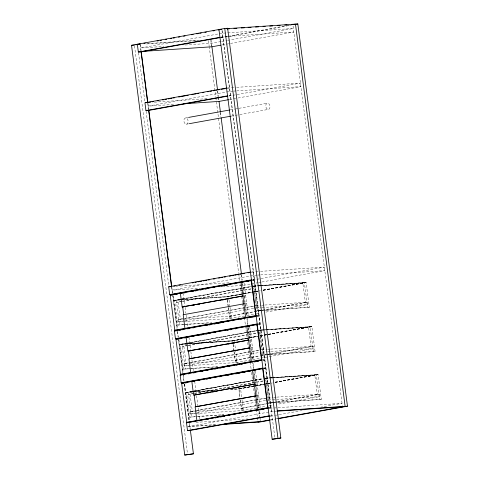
<?xml version="1.0" encoding="UTF-8"?>
<svg xmlns="http://www.w3.org/2000/svg" width="479" height="479" viewBox="0 0 479 479"><rect width="100%" height="100%" fill="white"/><g stroke="black" fill="none" stroke-linecap="round" stroke-linejoin="round"><path stroke-width="0.36" stroke-dasharray="2.4 1.8" d="M220.729 37.099L228.896 36.308M220.621 37.518L222.831 37.123L220.669 37.266M220.801 37.596L227.387 36.404M228.118 36.272L286.687 25.692M287.418 25.561L289.615 25.165M220.957 37.835L227.543 36.644M228.279 36.512L291.238 25.142M220.981 41.553L211.473 43.272L183.858 45.104M221.711 41.422L226.83 40.499M227.561 40.368L293.364 28.483L222.466 33.195L140.575 47.984L163.71 46.445M222.166 44.936L293.825 31.991L229.639 36.26M227.214 88.25L234.039 87.531M228.962 95.926L230.429 95.656L228.992 95.752M228.806 96.057L300.459 83.112L234.788 87.477M229.261 99.566L237.303 98.117M238.039 97.985L300.92 86.627L236.734 90.89M185.595 117.96L187.792 117.565M230.201 109.907L235.315 108.978M236.045 108.847L238.243 108.452M238.973 108.32L267.492 103.171M186.409 124.205A3.155 2.09 79.8 0 0 187.612 119.403A3.155 2.09 79.8 0 0 183.99 119.642A3.155 2.09 79.8 0 0 186.409 124.205L188.6 123.81M231.01 116.152L239.051 114.697M239.781 114.565L268.3 109.416A3.155 2.09 79.8 0 0 269.503 104.614A3.155 2.09 79.8 0 0 265.881 104.853A3.155 2.09 79.8 0 0 268.3 109.416M251.265 272.222L254.954 271.725M252.714 279.952L254.181 279.682L253.169 271.88L251.732 271.976M252.702 280.053L324.361 267.114L258.684 271.479M252.661 280.556L254.115 280.293L258.678 315.416L257.223 315.679M258.277 282.646L242.925 285.418L220.532 286.903M259.007 282.514L261.205 282.113M261.935 281.981L324.816 270.629L260.636 274.892M183.643 324.648L177.751 325.043L174.53 300.261L179.948 299.279M180.685 299.147L250.595 286.526M259.702 285.55L252.068 286.256L257.223 285.915M250.691 286.687L174.548 300.375L226.866 296.902L260.253 290.873M181.535 299.291L177.841 299.842M182.271 299.159L241.877 288.394M242.613 288.262L252.182 286.538M181.727 301.357L176.577 302.285L181.822 301.519M182.463 301.225L252.367 288.598M182.559 301.387L253.942 288.496L256.169 305.668L178.805 319.457M241.009 294.046L227.04 296.693L243.23 293.765M243.949 293.513L252.78 291.921M253.517 291.789L257.93 290.993M263.085 290.058L302.818 282.885L305.357 302.399L306.925 302.291M243.967 293.633L257.947 291.106M263.097 290.178L302.836 282.999M241.841 294.076L226.854 296.782L227.148 299.076M242.578 293.944L260.235 290.753M263.181 290.22L306.129 282.466L309.35 307.249L264.127 310.452M263.199 290.34L306.147 282.58L260.456 285.622M243.53 296.184L245.727 295.788L242.847 295.98M244.547 303.991L246.739 303.596L243.859 303.788M182.954 321.613L178.529 321.906L178.224 319.565L256.169 305.668M178.529 321.906L184.391 320.846M185.128 320.714L255.487 308.009M177.751 325.043L184.649 324.385M228.435 307.41L229.561 316.086L305.357 302.399M183.385 319.218L230.549 316.086L307.506 302.189L307.805 304.53L265.3 312.206M183.691 321.559L230.854 318.427L244.045 316.044M246.978 315.517L255.774 313.925M256.505 313.793L260.169 313.134M256.69 316.374L258.899 315.978L259.911 323.78L257.708 324.181M258.391 324.654L259.84 324.391L264.402 359.513L262.953 359.777M217.376 366.884L183.475 369.141L180.26 344.359L185.678 343.377M186.415 343.245L257.055 330.486M262.486 329.845L257.792 330.354L310.117 326.876L313.332 351.658L315.074 351.341L311.859 326.564L263.222 329.797M187.265 343.389L183.571 343.94M188.002 343.257L259.361 330.253M187.457 345.455L182.301 346.383L187.552 345.616M188.193 345.323L246.326 334.821M249.266 334.294L258.097 332.695M188.289 345.485L246.422 334.983M249.367 334.45L258.193 332.857M259.247 335.887L232.752 340.671L233.129 343.563M259.977 335.755L308.548 326.983L311.081 346.497L312.649 346.389M232.77 340.785L259.259 336.001M259.995 335.869L308.56 327.097M186.888 343.916L232.578 340.88L257.133 336.444M260.079 335.917L311.859 326.564M262.498 329.959L259.552 330.157L180.272 344.473L232.596 341L257.151 336.563M260.091 336.03L311.877 326.678L263.234 329.911M249.99 340.15L251.451 339.886L248.577 340.078M251.002 347.958L252.463 347.694L249.589 347.886M188.678 365.711L184.259 366.004L183.954 363.663L260.325 349.868M184.535 363.555L189.78 362.789M190.516 362.651L258.953 350.293M184.259 366.004L250.954 353.957M251.685 353.825L261.211 352.101M183.475 369.141L190.379 368.483M234.159 351.508L235.285 360.184L259.57 355.795M262.516 355.262L267.665 354.334M268.402 354.203L311.081 346.497M189.109 363.316L236.279 360.184L259.732 355.945M260.462 355.813L265.594 354.891M270.707 353.963L313.23 346.287L313.535 348.628L236.578 362.525L189.415 365.657M263.157 360.34L264.624 360.076L265.641 367.878L264.168 368.147M264.115 368.752L265.57 368.489L270.635 407.515L269.186 407.779M194.869 416.796L189.708 417.137L186.493 392.361L191.911 391.379M192.648 391.247L262.558 378.62M271.665 377.65L264.025 378.356L269.186 378.015M191.929 391.499L186.505 392.475L212.299 390.762M192.666 391.361L262.57 378.739M193.48 391.277L189.816 392.056L193.498 391.391M194.217 391.139L253.822 380.38M254.559 380.242L262.654 378.781M194.234 391.259L252.367 380.757M255.307 380.23L262.666 378.901M193.69 393.457L188.534 394.385L193.785 393.618M194.426 393.319L264.33 380.697M194.522 393.481L265.899 380.589L268.132 397.762L257.828 399.624M254.984 384.38L257.181 383.984L254.301 384.176M255.175 385.745L238.985 388.673L240.111 397.342M255.912 385.613L269.893 383.086M275.042 382.158L314.781 374.979L317.314 394.492L318.882 394.391M239.003 388.786L255.193 385.864M255.93 385.733L269.911 383.206M275.06 382.278L314.799 375.099M253.804 386.176L238.811 388.882L240.147 399.151M254.541 386.038L269.988 383.248M275.144 382.32L318.092 374.56L321.313 399.342L276.09 402.546M253.816 386.29L238.829 388.996L230.722 389.535M254.553 386.158L272.216 382.966M275.156 382.44L318.11 374.68L272.419 377.715M256.505 396.091L258.702 395.69L255.822 395.882M194.911 413.706L190.492 414L190.187 411.659L255.415 399.881M256.151 399.749L268.132 397.762M190.768 411.557L196.019 410.784M196.755 410.653L257.091 399.755M190.492 414L196.354 412.946M197.085 412.808L267.444 400.103M189.708 417.137L196.612 416.479M240.488 400.234L241.524 408.18L276.844 401.803M277.581 401.671L317.314 394.492M190.187 411.659L242.512 408.186L319.463 394.283L319.768 396.624L277.263 404.306M195.648 413.658L242.817 410.527L257.474 407.874M258.205 407.743L266.27 406.288M269.198 405.761L272.132 405.228M268.773 408.252L270.976 407.851L268.821 407.994M269.689 408.288L342.048 403.312L320.846 407.138M187.756 426.675L274.222 411.06M269.785 416.053L271.994 415.658L269.833 415.802M270.39 416.251L275.509 415.329M276.239 415.197L278.437 414.796M279.167 414.664L304.027 410.174M270.443 419.838L274.503 419.101M274.838 419.041L277.431 418.574M270.599 420.077L275.724 419.149M147.532 43.583L199.024 40.164M146.412 43.954L197.905 40.535M227.262 87.998L229.417 87.855M233.004 91.142L230.022 91.339L148.125 106.128L174.248 104.392M233.752 91.094L235.991 90.944M154.388 102.171L207.377 98.65M255.702 271.677L257.942 271.527M256.9 275.144L253.918 275.341L172.027 290.13L199.635 288.292M257.648 275.09L259.887 274.94M252.744 279.778L254.181 279.682M252.678 280.389L254.115 280.293M176.044 286.316L177.541 286.22M180.523 286.023L229.034 282.796M260.438 285.502L306.129 282.466M253.822 286.059L259.72 285.67M257.959 285.867L260.175 285.718M260.911 285.67L304.387 282.778L307.608 307.56M253.553 286.274L258.714 285.933M259.45 285.885L261.66 285.735M262.396 285.688L304.404 282.897M179.954 299.698L176.272 299.944L179.493 324.726M180.691 299.65L228.597 296.471L228.968 299.357M174.53 300.261L228.609 296.585M255.918 305.614L261.079 305.273M261.815 305.225L264.025 305.075M264.761 305.027L307.506 302.189M256.223 307.955L261.378 307.614M262.115 307.566L307.805 304.53M309.35 307.249L257.025 310.721L253.81 285.945M255.283 311.039L263.39 310.5M229.561 316.086L231.129 315.978M178.224 319.565L182.649 319.271M256.516 315.559L258.678 315.416M256.738 316.122L258.899 315.978M185.385 324.337L211.916 322.571M184.379 324.6L209.437 322.936M257.756 323.924L259.911 323.78M258.403 324.487L259.84 324.391M258.546 330.42L310.129 326.995M182.014 344.161L234.339 340.683M180.26 344.359L186.151 343.964M261.648 349.712L266.803 349.371M267.539 349.323L269.749 349.173M270.491 349.125L313.23 346.287M261.947 352.053L267.108 351.712M267.845 351.664L270.054 351.514M270.791 351.466L313.535 348.628M267.174 354.526L262.755 354.819L259.534 330.043M267.911 354.478L270.126 354.328M270.863 354.28L315.074 351.341M261.013 355.137L266.168 354.795M266.905 354.741L269.12 354.598M269.857 354.55L313.332 351.658M235.285 360.184L236.86 360.076M183.954 363.663L188.373 363.369M262.965 359.609L264.402 359.513M263.187 360.172L264.624 360.076M191.115 368.435L217.646 366.669M264.198 367.974L265.641 367.878M264.133 368.585L265.57 368.489M272.401 377.602L318.092 374.56M265.785 378.159L271.683 377.763M269.922 377.961L272.132 377.817M272.868 377.769L316.35 374.877L319.571 399.66M265.516 378.374L270.677 378.033M271.413 377.985L273.623 377.835M274.359 377.787L316.368 374.997M191.917 391.798L188.235 392.044L191.45 416.826M192.654 391.75L215.502 390.229M233.926 389.008L240.554 388.565L241.889 398.839M186.493 392.361L212.568 390.547M213.305 390.493L215.514 390.349M230.255 389.367L240.572 388.685M267.881 397.714L273.036 397.372M273.772 397.319L275.988 397.175M276.724 397.127L319.463 394.283M268.186 400.055L319.768 396.624M321.313 399.342L268.988 402.821L265.767 378.039M267.246 403.138L275.353 402.599M241.524 408.18L243.093 408.078M268.479 407.659L270.635 407.515M197.348 416.431L223.879 414.67M276.084 411.239L271.605 411.533L221.963 29.291M197.815 416.598L220.663 415.083M221.4 415.03L223.609 414.886M195.977 422.364L247.469 418.945M215.831 424.586L189.714 426.322L189.139 421.879M187.846 426.747L214.712 424.963M293.052 26.058L342.323 405.42M221.999 30.734L274.838 437.59M259.666 332.594L261.899 349.766M244.045 282.849L248.326 315.817M249.775 326.947L254.056 359.915M255.499 371.045L260.378 408.635M210.97 39.368L211.928 46.78M217.7 91.226L218.376 96.411M218.472 97.147L218.951 100.853M220.49 112.703L220.975 116.409M241.56 274.934L242.236 280.125M242.619 283.083L246.948 316.421M247.044 317.164L248.008 324.57M248.391 327.534L252.625 360.124M253.014 363.088L253.78 369.016M253.876 369.758L258.882 408.276M259.265 411.239L259.935 416.425M260.037 417.167L260.426 420.209M210.802 40.422L211.574 46.349M217.346 90.8L218.119 96.722M218.214 97.465L218.598 100.428M220.136 112.278L220.711 116.726M241.206 274.509L241.979 280.437M242.458 284.143L246.499 315.254M246.978 318.96L247.751 324.888M248.134 327.846L250.637 347.107M250.733 347.85L252.367 360.442M252.463 361.184L253.427 368.591M253.906 372.297L258.618 408.593M259.007 411.557L260.259 421.185M208.449 40.583L209.125 45.768M209.221 46.505L215.76 96.878M215.855 97.62L238.662 273.186M238.758 273.928L239.62 280.592M240.009 283.556L241.548 295.411M241.644 296.154L242.506 302.818M242.602 303.56L244.338 316.894M244.434 317.631L245.392 325.043M245.493 325.78L250.11 361.34M250.206 362.082L251.17 369.489M251.553 372.452L252.996 383.565M253.092 384.302L254.439 394.672M254.535 395.414L256.265 408.749M256.361 409.491L257.325 416.898M257.421 417.64L257.804 420.604M229.064 300.082L229.932 306.74M230.004 307.308L231.722 320.523M237.446 364.621L234.321 340.563L182.002 344.042L185.217 368.824M241.967 399.408L243.679 412.623M230.549 316.086L230.854 318.427M236.279 360.184L236.578 362.525M242.512 408.186L242.817 410.527M227.495 300.183L228.339 306.692M233.219 344.281L234.069 350.79M227.244 299.8L228.19 307.057M228.279 307.781L229.98 320.84M233.063 344.623L233.914 351.155M234.009 351.879L235.704 364.938M240.242 399.881L241.937 412.934M183.259 293.094L185.062 306.997M185.122 307.458L185.864 313.134M186.139 315.278L187.63 326.78M188.983 337.192L190.792 351.095M190.852 351.556L193.45 371.578M194.713 381.29L196.3 393.51M196.582 395.678L199.593 418.874M178.146 302.183L180.373 319.355M183.87 346.281L186.103 363.453M190.109 394.283L192.336 411.449M173.188 295.663L177.464 328.588M178.918 339.755L183.194 372.686M184.643 383.859L189.427 420.676M140.305 44.763L141.227 51.858M147.909 103.302L148.682 109.26M171.781 287.095L172.548 293.022M172.931 295.986L177.17 328.588M177.553 331.552L178.224 336.737M178.613 339.701L183.134 374.524M183.229 375.267L184.002 381.194M184.385 384.158L189.391 422.688M189.468 423.298L190.259 429.358M140.072 44.08L141.03 51.492M147.76 103.32L148.538 109.272M171.626 287.059L172.494 293.723M172.59 294.465L177.014 328.54M177.386 331.426L178.17 337.432M178.266 338.168L182.786 372.985M182.882 373.728L183.852 381.2M184.229 384.098L189.037 421.137M138.515 52.702L144.862 101.59M146.113 111.224L168.722 285.304M134.503 45.846L187.529 454.116"/><path stroke-width="0.72" d="M190.355 430.1L193.432 453.811L184.744 455.05L131.527 45.295L224.747 28.459L227.621 28.267L280.844 438.022L272.156 439.261L218.939 29.506L221.813 29.315M135.856 44.84L137.311 44.577M138.76 44.313L140.215 44.056L137.335 44.248L138.347 52.049L141.227 51.858L219.891 37.655M143.892 43.391L145.359 43.122M157.124 41.002L158.591 40.733M160.064 40.47L161.531 40.206M165.207 39.541L166.68 39.272M170.356 38.613L171.823 38.344M173.296 38.081L174.763 37.811M178.439 37.152L179.912 36.883M183.589 36.218L185.056 35.955M191.672 34.757L193.145 34.494M196.821 33.829L198.288 33.566M199.761 33.302L201.234 33.033M204.904 32.368L206.377 32.105M212.993 30.907L214.466 30.644M218.143 29.979L219.61 29.716M226.172 28.53L227.621 28.267M138.347 52.049L219.951 37.314M292.543 24.633L295.471 24.106L345.12 406.348L277.766 418.514M296.363 24.213L297.824 23.95L347.473 406.192L277.922 418.754M143.269 51.349L211.928 46.78L220.705 45.2M226.543 88.046L144.939 102.781L145.951 110.589L148.831 110.398L227.489 96.189M145.658 102.734L150.759 102.057M152.059 101.823L153.699 101.53M157.375 100.865L158.842 100.602M162.519 99.937L163.992 99.668M165.219 99.446L166.68 99.183M168.147 98.919L169.608 98.656M170.608 98.476L172.075 98.207M173.26 97.997L174.727 97.728M178.691 97.015L180.164 96.746M181.307 96.542L185.307 95.818M186.421 95.62L188.247 95.291M191.923 94.626L193.396 94.357M194.468 94.165L195.929 93.902M197.073 93.692L198.857 93.375M202.509 92.71L203.97 92.447M207.629 91.788L209.089 91.525M210.305 91.303L211.772 91.04M213.245 90.776L214.718 90.507M215.67 90.333L217.131 90.07M218.388 89.842L219.861 89.579M221.334 89.316L225.178 88.621M145.951 110.589L227.555 95.848M228.531 99.698L219.023 101.416L183.206 103.799M188.522 117.433L229.465 110.038M189.331 123.678L230.279 116.283M251.978 280.083L172.584 294.423L169.704 294.615L168.692 286.807L250.295 272.072M173.763 286.22L175.242 285.951M178.883 285.298L180.391 285.023M192.151 282.897L193.624 282.634M194.965 282.388L196.426 282.125M197.893 281.862L201.707 281.173M203.012 280.939L206.856 280.245M208.126 280.011L209.796 279.712M213.472 279.047L214.945 278.784M218.616 278.119L220.089 277.856M221.286 277.634L222.753 277.371M224.214 277.107L225.675 276.844M229.333 276.185L230.794 275.922M231.854 275.73L233.716 275.395M234.794 275.197L236.261 274.934M237.374 274.73L238.835 274.467M239.937 274.269L241.41 274.006M242.494 273.808L244.35 273.473M248.026 272.808L249.493 272.545M169.704 294.615L251.307 279.874M170.219 295.118L251.236 280.484L255.798 315.607L174.775 330.241L170.219 295.118L172.374 294.974M175.997 294.405L177.452 294.142M183.99 292.962L185.451 292.699M192.031 291.507L193.498 291.244M194.959 290.981L196.42 290.717M200.078 290.052L201.539 289.789M205.198 289.13L206.659 288.867M213.239 287.675L214.7 287.412M221.28 286.226L222.747 285.963M224.208 285.7L227.866 285.035M229.327 284.771L230.788 284.508M234.447 283.849L235.907 283.586M247.583 281.478L249.032 281.215M250.487 280.951L251.936 280.688M182.541 293.142L180.379 293.286L182.152 306.943L242.847 295.98M243.368 295.944L182.679 306.907L183.691 314.715M193.073 305.297L194.54 305.033M198.192 304.375L199.659 304.111M219.4 300.543L220.861 300.279M222.328 300.016L223.789 299.752M227.441 299.094L228.908 298.83M244.386 303.752L183.17 314.745L184.942 328.408L187.822 328.217M256.499 315.811L177.655 330.049L174.775 330.241M257.708 324.181L178.308 338.521L175.434 338.713L174.416 330.905L256.02 316.17M179.499 330.318L180.972 330.049M182.439 329.786L183.912 329.522M187.588 328.857L189.061 328.588M192.732 327.923L194.205 327.66M205.964 325.534L207.437 325.271M208.91 325.007L210.377 324.738M214.053 324.073L215.526 323.81M216.993 323.547L220.669 322.882M222.142 322.612L223.609 322.349M227.286 321.684L228.758 321.421M232.435 320.756L233.902 320.493M240.518 319.295L241.991 319.032M248.607 317.834L250.074 317.571M251.547 317.302L255.223 316.643M175.434 338.713L257.031 323.972M175.943 339.216L256.966 324.582L261.528 359.705L180.505 374.339L175.943 339.216L178.104 339.072M179.547 338.892L181.002 338.635M184.631 337.976L186.08 337.713M192.642 336.527L194.103 336.264M197.761 335.605L199.222 335.342M200.683 335.078L202.15 334.815M205.802 334.15L207.263 333.887M208.73 333.624L210.191 333.36M213.85 332.701L215.311 332.438M227.01 330.324L228.471 330.061M229.932 329.797L231.399 329.528M235.051 328.869L236.518 328.606M248.218 326.492L249.679 326.229L246.799 326.421L251.361 361.543L254.241 361.352M256.211 325.049L257.666 324.786M188.265 337.24L186.109 337.384L187.882 351.041L248.577 340.078M249.098 340.042L188.403 351.005L189.421 358.813L250.11 347.85M198.803 349.395L200.264 349.131M201.725 348.868L203.192 348.604M206.844 347.946L208.311 347.682M228.052 344.114L229.513 343.85M230.98 343.587L234.632 342.922M236.099 342.659L237.56 342.395M249.589 347.886L188.894 358.843L190.666 372.5L193.546 372.315M262.229 359.909L183.385 374.147L180.505 374.339M263.432 368.279L184.038 382.619L181.158 382.811L180.146 375.003L261.75 360.268M183.026 374.812L184.493 374.548M188.169 373.883L189.642 373.614M193.312 372.955L194.785 372.686M201.402 371.494L202.874 371.225M206.551 370.56L208.018 370.297M214.634 369.105L216.107 368.836M219.783 368.171L221.25 367.908M222.723 367.644L224.19 367.375M227.866 366.71L229.339 366.447M235.955 365.249L237.422 364.986M241.099 364.321L242.572 364.058M254.331 361.932L255.804 361.669M257.271 361.4L258.744 361.136M181.158 382.811L262.761 368.07M181.673 383.314L262.69 368.68L267.761 407.707L186.738 422.34L181.673 383.314L183.828 383.17M185.277 382.99L186.726 382.727M193.259 381.547L194.713 381.29L191.834 381.482L193.606 395.139L254.301 384.176M198.366 380.625L199.833 380.362M206.413 379.176L207.874 378.913M209.335 378.644L210.802 378.38M214.454 377.721L215.921 377.458M219.574 376.799L221.035 376.536M227.621 375.344L229.082 375.081M235.662 373.889L237.123 373.626M238.59 373.363L240.051 373.099M243.703 372.44L245.17 372.177M248.823 371.512L250.289 371.249M254.822 384.14L194.133 395.103L195.654 406.809L256.343 395.852M207.455 392.966L208.916 392.702M212.574 392.044L214.035 391.774M215.496 391.511L216.963 391.247M236.704 387.685L238.165 387.421M241.823 386.757L243.284 386.493M255.822 395.882L195.127 406.845L196.905 420.502L199.779 420.311M268.462 407.91L189.618 422.149L186.738 422.34M269.785 416.053L190.391 430.393L187.511 430.585L186.499 422.783L268.102 408.042M193.785 421.795L195.258 421.526M198.935 420.861L200.402 420.598M207.018 419.406L208.491 419.137M215.107 417.945L216.58 417.676M220.256 417.011L221.723 416.748M223.196 416.485L224.663 416.215M228.339 415.556L229.812 415.287M233.489 414.622L234.955 414.359M246.721 412.233L248.188 411.97M254.804 410.772L256.277 410.509M257.744 410.246L261.42 409.581M262.893 409.311L264.36 409.048M187.511 430.585L269.114 415.85M257.995 422.083L270.114 419.897M269.869 420.209L260.354 421.927L222.178 424.466M184.744 455.05L193.432 453.811M272.156 439.261L280.844 438.022M227.561 28.62L297.824 23.95M227.184 28.944L229.423 28.794M233.902 28.495L236.889 28.297M241.362 28.004L244.35 27.8M248.08 27.554L251.068 27.357M255.547 27.058L258.528 26.86M263.007 26.561L265.246 26.411M269.725 26.117L272.707 25.92M277.185 25.621L280.173 25.423M284.652 25.124L286.891 24.974M291.364 24.68L292.861 24.579M131.527 45.295L134.407 45.104M168.692 286.807L171.566 286.616M243.23 282.179L241.075 282.323L245.637 317.445L248.511 317.254M207.102 287.795L214.562 287.304M182.152 306.943L183.852 306.829M220.759 321.984L228.866 321.445M219.017 322.301L223.442 322.002M174.416 330.905L177.296 330.714M187.882 351.041L189.582 350.927M227.226 366.034L234.59 365.543M224.747 366.393L229.166 366.1M180.146 375.003L181.583 374.907M255.403 370.327L252.529 370.518L257.594 409.545L260.474 409.353M277.203 410.862L347.473 406.192M276.832 411.186L342.503 406.821M186.499 422.783L189.379 422.592M224.789 423.993L260.612 421.61M224.747 28.459L277.964 438.213M211.928 46.774L217.508 89.741M219.047 101.596L220.394 111.966M221.166 117.894L241.368 273.455M248.104 325.313L248.296 326.792M141.173 51.463L147.819 102.59M148.777 110.002L171.686 286.352M141.03 51.487L147.67 102.602M148.634 110.008L171.53 286.316"/></g></svg>
